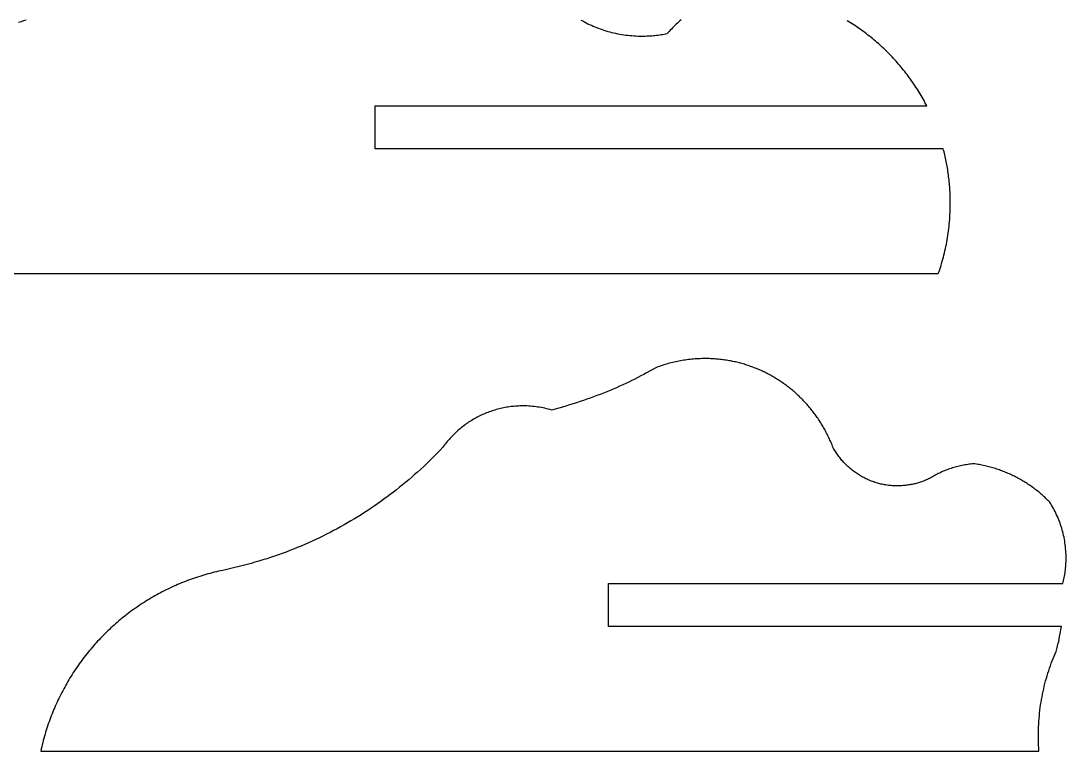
# Model space of a CAD drawing. Extents: x 205 to 567, y 321 to 897.
# Drawn here: x 451.1 to 526, y 531.6 to 583.9 of the extents above; entities that cross this region are included whole.
import ezdxf

# ---------------------------------------------------------------- set-up
doc = ezdxf.new("R2010")
doc.units = 0
doc.layers.add('Default_Layer', color=1, linetype='CONTINUOUS')

msp = doc.modelspace()

# ---------------------------------------------------------------- linework, layer by layer
at = {"layer": 'Default_Layer'}
for points in [[(440.433, 565.785), (516.892, 565.785), (516.943, 565.927), (516.992, 566.069), (517.039, 566.213), (517.085, 566.359), (517.13, 566.506), (517.173, 566.653), (517.215, 566.802), (517.256, 566.953), (517.295, 567.104), (517.332, 567.256), (517.368, 567.41), (517.403, 567.564), (517.435, 567.72), (517.467, 567.876), (517.497, 568.034), (517.525, 568.192), (517.552, 568.351), (517.577, 568.511), (517.6, 568.672), (517.622, 568.834), (517.642, 568.997), (517.661, 569.16), (517.677, 569.324), (517.692, 569.489), (517.706, 569.654), (517.717, 569.82), (517.727, 569.987), (517.735, 570.154), (517.742, 570.322), (517.746, 570.49), (517.749, 570.658), (517.75, 570.828), (517.749, 570.957), (517.748, 571.087), (517.745, 571.216), (517.741, 571.345), (517.737, 571.473), (517.731, 571.601), (517.724, 571.729), (517.716, 571.856), (517.707, 571.983), (517.697, 572.109), (517.687, 572.235), (517.675, 572.36), (517.662, 572.485), (517.648, 572.609), (517.633, 572.733), (517.618, 572.856), (517.601, 572.978), (517.583, 573.1), (517.565, 573.221), (517.546, 573.341), (517.525, 573.461), (517.504, 573.58), (517.482, 573.698), (517.459, 573.815), (517.435, 573.932), (517.41, 574.047), (517.385, 574.162), (517.358, 574.276), (517.331, 574.389), (517.303, 574.501), (517.274, 574.612), (517.245, 574.722), (476.546, 574.722), (476.546, 577.794), (476.546, 577.794), (516.066, 577.794), (516.001, 577.919), (515.934, 578.043), (515.866, 578.167), (515.798, 578.289), (515.728, 578.411), (515.657, 578.532), (515.586, 578.652), (515.513, 578.772), (515.439, 578.89), (515.365, 579.008), (515.289, 579.125), (515.213, 579.242), (515.136, 579.357), (515.057, 579.472), (514.978, 579.586), (514.898, 579.699), (514.816, 579.811), (514.734, 579.923), (514.651, 580.033), (514.567, 580.143), (514.482, 580.252), (514.396, 580.36), (514.31, 580.467), (514.222, 580.574), (514.133, 580.679), (514.044, 580.784), (513.953, 580.888), (513.862, 580.991), (513.77, 581.094), (513.677, 581.195), (513.583, 581.295), (513.488, 581.395), (513.392, 581.494), (513.295, 581.592), (513.198, 581.689), (513.099, 581.785), (513, 581.88), (512.9, 581.975), (512.799, 582.068), (512.697, 582.161), (512.594, 582.253), (512.49, 582.343), (512.386, 582.433), (512.281, 582.522), (512.175, 582.61), (512.068, 582.698), (511.96, 582.784), (511.851, 582.869), (511.742, 582.954), (511.631, 583.037), (511.52, 583.12), (511.408, 583.202), (511.295, 583.282), (511.182, 583.362), (511.067, 583.441), (510.952, 583.519), (510.836, 583.596), (510.719, 583.672), (510.602, 583.747), (510.483, 583.821), (510.364, 583.895)], [(451.528, 583.938), (451.344, 583.876), (451.16, 583.817), (450.974, 583.76)], [(498.463, 583.952), (498.372, 583.874), (498.282, 583.795), (498.193, 583.716), (498.105, 583.634), (498.018, 583.552), (497.932, 583.469), (497.847, 583.384), (497.763, 583.299), (497.68, 583.212), (497.598, 583.124), (497.518, 583.035), (497.438, 582.946), (497.338, 582.925), (497.235, 582.905), (497.131, 582.887), (497.025, 582.87), (496.918, 582.854), (496.809, 582.84), (496.699, 582.826), (496.588, 582.814), (496.475, 582.804), (496.362, 582.794), (496.248, 582.786), (496.133, 582.78), (496.017, 582.775), (495.901, 582.771), (495.784, 582.769), (495.666, 582.768), (495.517, 582.769), (495.369, 582.773), (495.222, 582.779), (495.075, 582.787), (494.928, 582.798), (494.782, 582.811), (494.637, 582.827), (494.493, 582.844), (494.349, 582.864), (494.207, 582.887), (494.064, 582.911), (493.923, 582.938), (493.782, 582.967), (493.643, 582.999), (493.504, 583.032), (493.366, 583.068), (493.228, 583.105), (493.092, 583.145), (492.957, 583.187), (492.822, 583.231), (492.688, 583.277), (492.556, 583.326), (492.424, 583.376), (492.293, 583.428), (492.164, 583.482), (492.035, 583.539), (491.907, 583.597), (491.781, 583.657), (491.655, 583.719), (491.531, 583.783), (491.408, 583.849), (491.286, 583.917)]]:
    msp.add_lwpolyline(points, dxfattribs=at)
msp.add_lwpolyline([(524.879, 549.389), (524.812, 549.457), (524.745, 549.525), (524.677, 549.592), (524.608, 549.658), (524.539, 549.724), (524.469, 549.789), (524.398, 549.853), (524.327, 549.916), (524.255, 549.979), (524.182, 550.041), (524.109, 550.102), (524.035, 550.163), (523.961, 550.222), (523.885, 550.281), (523.81, 550.339), (523.733, 550.397), (523.656, 550.454), (523.578, 550.51), (523.5, 550.565), (523.421, 550.619), (523.342, 550.673), (523.262, 550.725), (523.181, 550.777), (523.1, 550.828), (523.018, 550.879), (522.935, 550.928), (522.852, 550.977), (522.769, 551.025), (522.685, 551.072), (522.6, 551.118), (522.515, 551.163), (522.429, 551.208), (522.342, 551.251), (522.255, 551.294), (522.168, 551.336), (522.08, 551.377), (521.991, 551.417), (521.902, 551.457), (521.813, 551.495), (521.723, 551.532), (521.632, 551.569), (521.541, 551.605), (521.449, 551.639), (521.357, 551.673), (521.265, 551.706), (521.172, 551.738), (521.078, 551.769), (520.984, 551.799), (520.89, 551.828), (520.795, 551.857), (520.699, 551.884), (520.603, 551.91), (520.507, 551.935), (520.41, 551.96), (520.313, 551.983), (520.215, 552.005), (520.117, 552.027), (520.018, 552.047), (519.919, 552.067), (519.82, 552.085), (519.72, 552.102), (519.62, 552.119), (519.519, 552.134), (519.418, 552.148), (519.312, 552.138), (519.207, 552.127), (519.102, 552.114), (518.998, 552.099), (518.894, 552.083), (518.791, 552.066), (518.689, 552.047), (518.588, 552.027), (518.487, 552.006), (518.387, 551.983), (518.287, 551.959), (518.189, 551.933), (518.091, 551.906), (517.994, 551.878), (517.897, 551.849), (517.801, 551.818), (517.707, 551.786), (517.612, 551.752), (517.519, 551.718), (517.427, 551.682), (517.335, 551.645), (517.244, 551.607), (517.154, 551.567), (517.065, 551.527), (516.976, 551.485), (516.889, 551.442), (516.803, 551.398), (516.717, 551.353), (516.632, 551.306), (516.548, 551.259), (516.466, 551.211), (516.384, 551.161), (516.317, 551.126), (516.25, 551.092), (516.182, 551.059), (516.114, 551.027), (516.044, 550.996), (515.974, 550.966), (515.904, 550.937), (515.832, 550.909), (515.76, 550.882), (515.687, 550.856), (515.614, 550.831), (515.54, 550.807), (515.466, 550.784), (515.391, 550.762), (515.315, 550.741), (515.239, 550.722), (515.162, 550.703), (515.085, 550.686), (515.007, 550.669), (514.929, 550.654), (514.85, 550.64), (514.771, 550.627), (514.691, 550.615), (514.611, 550.605), (514.53, 550.595), (514.45, 550.587), (514.368, 550.58), (514.287, 550.574), (514.204, 550.57), (514.122, 550.567), (514.039, 550.565), (513.956, 550.564), (513.863, 550.565), (513.771, 550.567), (513.679, 550.571), (513.587, 550.577), (513.496, 550.584), (513.405, 550.593), (513.314, 550.603), (513.225, 550.615), (513.135, 550.628), (513.046, 550.643), (512.958, 550.659), (512.87, 550.677), (512.783, 550.697), (512.696, 550.717), (512.609, 550.739), (512.524, 550.763), (512.439, 550.788), (512.354, 550.814), (512.27, 550.842), (512.187, 550.871), (512.104, 550.902), (512.022, 550.934), (511.941, 550.967), (511.861, 551.002), (511.781, 551.038), (511.701, 551.075), (511.623, 551.113), (511.545, 551.153), (511.468, 551.194), (511.392, 551.237), (511.316, 551.28), (511.242, 551.325), (511.168, 551.371), (511.094, 551.418), (511.022, 551.466), (510.951, 551.516), (510.88, 551.567), (510.81, 551.618), (510.741, 551.671), (510.673, 551.726), (510.606, 551.781), (510.54, 551.837), (510.475, 551.895), (510.411, 551.953), (510.347, 552.013), (510.285, 552.073), (510.223, 552.135), (510.163, 552.197), (510.103, 552.261), (510.045, 552.326), (509.988, 552.391), (509.931, 552.458), (509.876, 552.526), (509.822, 552.594), (509.769, 552.664), (509.717, 552.734), (509.666, 552.805), (509.616, 552.878), (509.567, 552.951), (509.52, 553.025), (509.473, 553.099), (509.428, 553.175), (509.384, 553.252), (509.341, 553.329), (509.307, 553.417), (509.273, 553.504), (509.237, 553.59), (509.201, 553.677), (509.164, 553.762), (509.126, 553.848), (509.088, 553.933), (509.049, 554.017), (509.009, 554.101), (508.968, 554.185), (508.927, 554.268), (508.884, 554.351), (508.841, 554.433), (508.798, 554.515), (508.753, 554.596), (508.708, 554.677), (508.662, 554.757), (508.616, 554.837), (508.569, 554.917), (508.521, 554.995), (508.472, 555.074), (508.423, 555.152), (508.373, 555.229), (508.322, 555.306), (508.271, 555.382), (508.219, 555.458), (508.166, 555.533), (508.113, 555.608), (508.059, 555.682), (508.004, 555.756), (507.949, 555.829), (507.893, 555.902), (507.836, 555.974), (507.779, 556.045), (507.721, 556.116), (507.663, 556.186), (507.604, 556.256), (507.544, 556.325), (507.484, 556.394), (507.423, 556.462), (507.361, 556.53), (507.299, 556.597), (507.236, 556.663), (507.173, 556.729), (507.109, 556.794), (507.044, 556.858), (506.979, 556.922), (506.914, 556.985), (506.847, 557.048), (506.781, 557.11), (506.713, 557.171), (506.645, 557.232), (506.577, 557.292), (506.508, 557.352), (506.438, 557.411), (506.368, 557.469), (506.297, 557.526), (506.226, 557.583), (506.154, 557.64), (506.082, 557.695), (506.009, 557.75), (505.936, 557.804), (505.862, 557.858), (505.788, 557.911), (505.713, 557.963), (505.638, 558.014), (505.562, 558.065), (505.486, 558.115), (505.409, 558.165), (505.331, 558.214), (505.254, 558.261), (505.176, 558.309), (505.097, 558.355), (505.018, 558.401), (504.938, 558.446), (504.858, 558.491), (504.778, 558.534), (504.697, 558.577), (504.615, 558.619), (504.533, 558.661), (504.451, 558.701), (504.368, 558.741), (504.285, 558.78), (504.202, 558.819), (504.118, 558.856), (504.034, 558.893), (503.949, 558.929), (503.864, 558.964), (503.778, 558.999), (503.692, 559.033), (503.606, 559.066), (503.519, 559.098), (503.432, 559.129), (503.344, 559.159), (503.257, 559.189), (503.168, 559.218), (503.08, 559.246), (502.991, 559.273), (502.902, 559.299), (502.812, 559.325), (502.722, 559.35), (502.632, 559.374), (502.541, 559.397), (502.45, 559.419), (502.359, 559.44), (502.267, 559.46), (502.175, 559.48), (502.083, 559.499), (501.99, 559.517), (501.897, 559.534), (501.804, 559.55), (501.71, 559.565), (501.617, 559.579), (501.523, 559.593), (501.428, 559.605), (501.333, 559.617), (501.239, 559.627), (501.143, 559.637), (501.048, 559.646), (500.952, 559.654), (500.856, 559.661), (500.76, 559.667), (500.663, 559.673), (500.567, 559.677), (500.47, 559.68), (500.373, 559.682), (500.275, 559.684), (500.177, 559.684), (500.057, 559.684), (499.937, 559.681), (499.817, 559.678), (499.697, 559.673), (499.578, 559.666), (499.459, 559.659), (499.341, 559.649), (499.223, 559.639), (499.106, 559.627), (498.99, 559.613), (498.874, 559.599), (498.758, 559.583), (498.643, 559.566), (498.529, 559.547), (498.415, 559.527), (498.302, 559.506), (498.189, 559.484), (498.078, 559.46), (497.967, 559.435), (497.856, 559.409), (497.747, 559.382), (497.638, 559.353), (497.53, 559.324), (497.423, 559.293), (497.316, 559.261), (497.211, 559.228), (497.106, 559.194), (497.003, 559.158), (496.9, 559.122), (496.798, 559.084), (496.697, 559.045), (496.597, 559.006), (496.395, 558.889), (496.192, 558.774), (495.987, 558.66), (495.779, 558.548), (495.57, 558.437), (495.359, 558.327), (495.145, 558.219), (494.93, 558.111), (494.713, 558.006), (494.494, 557.902), (494.272, 557.799), (494.049, 557.697), (493.824, 557.597), (493.597, 557.499), (493.368, 557.402), (493.136, 557.307), (492.903, 557.213), (492.668, 557.12), (492.431, 557.029), (492.192, 556.94), (491.951, 556.852), (491.707, 556.766), (491.462, 556.681), (491.215, 556.598), (490.966, 556.517), (490.714, 556.437), (490.461, 556.36), (490.206, 556.283), (489.948, 556.209), (489.689, 556.136), (489.428, 556.064), (489.164, 555.995), (489.049, 556.03), (488.932, 556.062), (488.813, 556.093), (488.692, 556.122), (488.57, 556.148), (488.445, 556.173), (488.32, 556.195), (488.192, 556.215), (488.064, 556.233), (487.934, 556.249), (487.803, 556.262), (487.67, 556.273), (487.537, 556.282), (487.403, 556.288), (487.268, 556.292), (487.133, 556.293), (487.022, 556.293), (486.912, 556.29), (486.802, 556.286), (486.693, 556.28), (486.584, 556.272), (486.476, 556.263), (486.368, 556.252), (486.26, 556.24), (486.153, 556.226), (486.047, 556.21), (485.941, 556.193), (485.835, 556.174), (485.73, 556.154), (485.626, 556.132), (485.522, 556.109), (485.419, 556.084), (485.316, 556.057), (485.214, 556.029), (485.113, 556), (485.012, 555.969), (484.912, 555.937), (484.813, 555.903), (484.714, 555.868), (484.616, 555.831), (484.518, 555.793), (484.421, 555.753), (484.325, 555.712), (484.23, 555.67), (484.135, 555.627), (484.042, 555.582), (483.948, 555.535), (483.856, 555.488), (483.765, 555.439), (483.674, 555.388), (483.584, 555.337), (483.495, 555.284), (483.406, 555.23), (483.319, 555.174), (483.232, 555.117), (483.147, 555.06), (483.062, 555), (482.978, 554.94), (482.895, 554.878), (482.812, 554.816), (482.731, 554.752), (482.651, 554.687), (482.572, 554.62), (482.493, 554.553), (482.416, 554.485), (482.339, 554.415), (482.264, 554.344), (482.189, 554.272), (482.116, 554.199), (482.044, 554.125), (481.972, 554.05), (481.902, 553.974), (481.833, 553.897), (481.765, 553.819), (481.698, 553.74), (481.632, 553.659), (481.567, 553.578), (481.503, 553.496), (481.441, 553.413), (481.379, 553.329), (481.186, 553.125), (480.991, 552.922), (480.794, 552.721), (480.595, 552.522), (480.394, 552.325), (480.191, 552.13), (479.987, 551.937), (479.781, 551.746), (479.572, 551.557), (479.362, 551.369), (479.151, 551.184), (478.937, 551.001), (478.722, 550.819), (478.505, 550.64), (478.286, 550.463), (478.066, 550.287), (477.844, 550.114), (477.62, 549.943), (477.394, 549.773), (477.167, 549.606), (476.937, 549.441), (476.707, 549.278), (476.474, 549.118), (476.24, 548.959), (476.004, 548.803), (475.767, 548.648), (475.528, 548.496), (475.287, 548.346), (475.045, 548.198), (474.801, 548.053), (474.555, 547.909), (474.308, 547.768), (474.059, 547.629), (473.809, 547.493), (473.557, 547.358), (473.304, 547.226), (473.049, 547.097), (472.792, 546.969), (472.534, 546.844), (472.275, 546.721), (472.014, 546.601), (471.751, 546.483), (471.487, 546.367), (471.222, 546.254), (470.955, 546.143), (470.686, 546.035), (470.416, 545.929), (470.145, 545.825), (469.872, 545.724), (469.598, 545.626), (469.322, 545.529), (469.045, 545.436), (468.767, 545.345), (468.487, 545.256), (468.206, 545.17), (467.923, 545.087), (467.639, 545.006), (467.354, 544.927), (467.068, 544.851), (466.78, 544.778), (466.49, 544.708), (466.2, 544.64), (465.908, 544.575), (465.615, 544.512), (465.462, 544.479), (465.309, 544.445), (465.157, 544.41), (465.005, 544.373), (464.854, 544.335), (464.704, 544.295), (464.554, 544.255), (464.405, 544.213), (464.256, 544.169), (464.108, 544.125), (463.96, 544.079), (463.814, 544.032), (463.667, 543.983), (463.522, 543.933), (463.377, 543.882), (463.232, 543.83), (463.088, 543.777), (462.945, 543.722), (462.803, 543.666), (462.661, 543.609), (462.52, 543.55), (462.379, 543.491), (462.24, 543.43), (462.101, 543.368), (461.962, 543.305), (461.824, 543.24), (461.687, 543.175), (461.551, 543.108), (461.415, 543.04), (461.281, 542.971), (461.146, 542.901), (461.013, 542.829), (460.88, 542.757), (460.748, 542.683), (460.617, 542.608), (460.487, 542.532), (460.357, 542.455), (460.228, 542.377), (460.1, 542.298), (459.973, 542.217), (459.846, 542.136), (459.72, 542.053), (459.595, 541.969), (459.471, 541.885), (459.348, 541.799), (459.225, 541.712), (459.104, 541.624), (458.983, 541.535), (458.863, 541.445), (458.744, 541.354), (458.625, 541.262), (458.508, 541.169), (458.391, 541.074), (458.276, 540.979), (458.161, 540.883), (458.047, 540.786), (457.934, 540.688), (457.821, 540.588), (457.71, 540.488), (457.6, 540.387), (457.49, 540.285), (457.382, 540.182), (457.274, 540.078), (457.168, 539.973), (457.062, 539.867), (456.957, 539.76), (456.853, 539.652), (456.75, 539.544), (456.648, 539.434), (456.547, 539.323), (456.447, 539.212), (456.348, 539.1), (456.25, 538.986), (456.153, 538.872), (456.057, 538.757), (455.962, 538.641), (455.868, 538.524), (455.776, 538.407), (455.684, 538.288), (455.593, 538.169), (455.503, 538.049), (455.414, 537.928), (455.326, 537.806), (455.24, 537.683), (455.154, 537.56), (455.069, 537.435), (454.986, 537.31), (454.904, 537.184), (454.822, 537.057), (454.742, 536.93), (454.663, 536.802), (454.585, 536.672), (454.508, 536.543), (454.432, 536.412), (454.358, 536.281), (454.284, 536.148), (454.212, 536.016), (454.141, 535.882), (454.071, 535.748), (454.002, 535.613), (453.934, 535.477), (453.867, 535.34), (453.802, 535.203), (453.738, 535.065), (453.675, 534.927), (453.613, 534.787), (453.552, 534.647), (453.493, 534.507), (453.435, 534.365), (453.378, 534.223), (453.322, 534.081), (453.268, 533.937), (453.214, 533.794), (453.162, 533.649), (453.112, 533.504), (453.062, 533.358), (453.014, 533.211), (452.967, 533.064), (452.921, 532.917), (452.877, 532.768), (452.834, 532.62), (452.792, 532.47), (452.751, 532.32), (452.712, 532.17), (452.674, 532.018), (452.638, 531.867), (452.603, 531.714), (452.569, 531.561), (524.106, 531.561), (524.097, 531.688), (524.089, 531.819), (524.082, 531.955), (524.076, 532.093), (524.071, 532.234), (524.068, 532.378), (524.066, 532.523), (524.065, 532.669), (524.066, 532.873), (524.071, 533.077), (524.077, 533.28), (524.087, 533.483), (524.099, 533.684), (524.114, 533.885), (524.131, 534.085), (524.151, 534.285), (524.173, 534.483), (524.199, 534.68), (524.226, 534.876), (524.256, 535.072), (524.288, 535.266), (524.323, 535.459), (524.361, 535.651), (524.4, 535.842), (524.442, 536.031), (524.487, 536.22), (524.533, 536.407), (524.582, 536.593), (524.634, 536.777), (524.687, 536.96), (524.743, 537.142), (524.801, 537.322), (524.861, 537.501), (524.923, 537.678), (524.987, 537.854), (525.053, 538.028), (525.122, 538.201), (525.192, 538.372), (525.265, 538.541), (525.339, 538.708), (525.366, 538.801), (525.392, 538.897), (525.417, 538.995), (525.443, 539.096), (525.468, 539.199), (525.492, 539.305), (525.517, 539.414), (525.54, 539.525), (525.563, 539.638), (525.586, 539.754), (525.608, 539.872), (525.63, 539.993), (525.651, 540.116), (525.671, 540.241), (525.691, 540.369), (525.71, 540.498), (493.257, 540.498), (493.257, 543.571), (525.82, 543.571), (525.847, 543.674), (525.872, 543.78), (525.895, 543.887), (525.917, 543.995), (525.937, 544.106), (525.956, 544.217), (525.973, 544.33), (525.989, 544.445), (526.002, 544.56), (526.014, 544.677), (526.025, 544.794), (526.033, 544.913), (526.04, 545.032), (526.045, 545.152), (526.047, 545.273), (526.048, 545.394), (526.047, 545.533), (526.043, 545.671), (526.037, 545.808), (526.028, 545.945), (526.017, 546.081), (526.003, 546.217), (525.987, 546.351), (525.969, 546.485), (525.948, 546.618), (525.925, 546.75), (525.899, 546.882), (525.872, 547.012), (525.842, 547.142), (525.81, 547.27), (525.775, 547.398), (525.739, 547.524), (525.7, 547.65), (525.659, 547.774), (525.616, 547.897), (525.571, 548.02), (525.524, 548.141), (525.475, 548.261), (525.424, 548.379), (525.371, 548.497), (525.316, 548.613), (525.259, 548.728), (525.2, 548.842), (525.14, 548.954), (525.077, 549.065), (525.013, 549.174), (524.947, 549.282), (524.879, 549.389)], close=True, dxfattribs=at)

doc.saveas('drawing.dxf')
